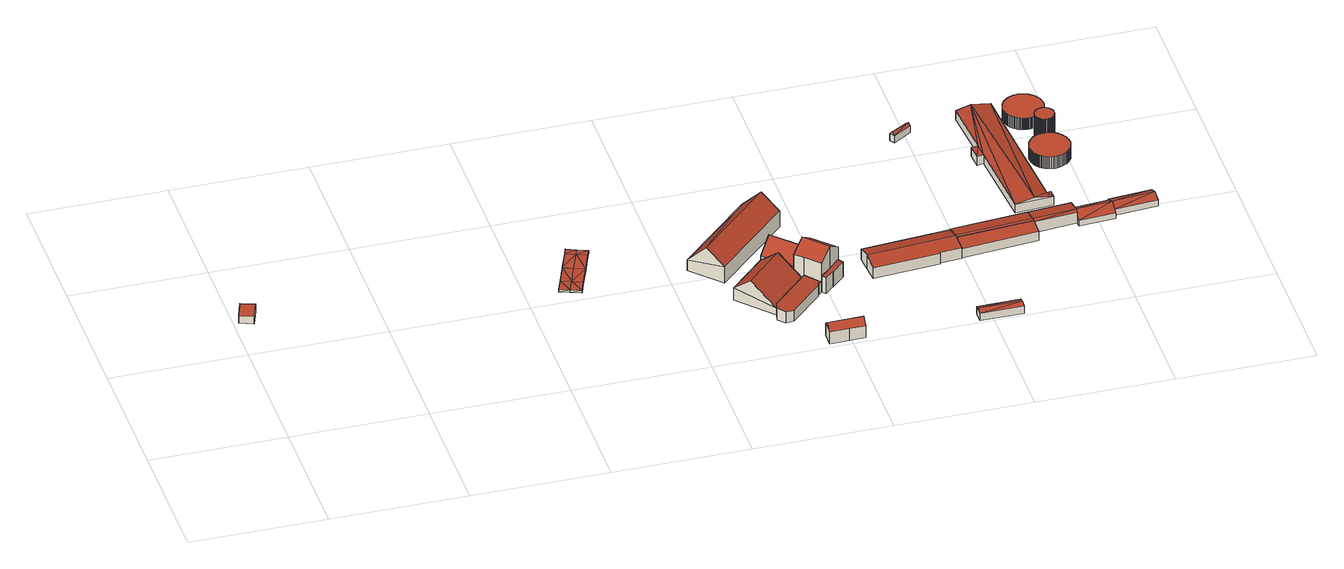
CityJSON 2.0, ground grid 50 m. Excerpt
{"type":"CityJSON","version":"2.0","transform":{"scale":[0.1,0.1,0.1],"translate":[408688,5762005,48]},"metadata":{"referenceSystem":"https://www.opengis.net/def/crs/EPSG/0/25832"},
"CityObjects":{
"building1":{"type":"Building","attributes":{"Gemeindeschluessel":"05515000","Geometrietyp2DReferenz":"3000","function":"31001_2512","roofType":"1000","measuredHeight":2.96},"address":[{"country":"Germany","locality":"Münster","thoroughfareNumber":"8a","thoroughfareName":"Heitmannsweg"}],"geometry":[{"type":"Solid","lod":"2","boundaries":[[[[0,1,2,3]],[[4,5,1,0]],[[6,7,5,4]],[[3,2,7,6]],[[4,0,3,6]],[[1,5,7,2]]]],"semantics":{"surfaces":[{"type":"WallSurface"},{"type":"RoofSurface"},{"type":"GroundSurface"}],"values":[[0,0,0,0,1,2]]}}]},
"building2":{"type":"Building","attributes":{"Geometrietyp2DReferenz":"2000","Gemeindeschluessel":"05515000","function":"53001_1800","roofType":"9999","measuredHeight":1},"geometry":[{"type":"Solid","lod":"2","boundaries":[[[[8,9,10]],[[9,11,10]],[[12,13,8]],[[13,9,8]],[[14,15,12]],[[15,13,12]],[[16,17,14]],[[17,15,14]],[[18,19,16]],[[19,17,16]],[[20,21,18]],[[21,19,18]],[[22,23,20]],[[23,21,20]],[[24,25,22]],[[25,23,22]],[[26,27,24]],[[27,25,24]],[[28,29,26]],[[29,27,26]],[[30,31,28]],[[31,29,28]],[[32,33,30]],[[33,31,30]],[[10,11,32]],[[11,33,32]],[[13,34,9]],[[9,34,11]],[[15,35,34]],[[15,34,13]],[[17,36,15]],[[15,36,35]],[[19,21,36]],[[19,36,17]],[[34,31,11]],[[11,31,33]],[[35,29,34]],[[34,29,31]],[[36,25,27]],[[36,27,35]],[[35,27,29]],[[21,23,25]],[[21,25,36]],[[12,8,37]],[[8,10,37]],[[14,37,38]],[[14,12,37]],[[16,14,39]],[[14,38,39]],[[18,39,20]],[[38,37,28]],[[18,16,39]],[[37,10,30]],[[10,32,30]],[[37,30,28]],[[39,26,24]],[[39,38,26]],[[38,28,26]],[[20,24,22]],[[20,39,24]]]],"semantics":{"surfaces":[{"type":"WallSurface"},{"type":"GroundSurface"},{"type":"RoofSurface"}],"values":[[0,0,0,0,0,0,0,0,0,0,0,0,0,0,0,0,0,0,0,0,0,0,0,0,0,0,1,1,1,1,1,1,1,1,1,1,1,1,1,1,1,1,1,2,2,2,2,2,2,2,2,2,2,2,2,2,2,2,2,2]]}}]},
"building3":{"type":"Building","attributes":{"Gemeindeschluessel":"05515000","Geometrietyp2DReferenz":"3000","function":"31001_2700","roofType":"3100","measuredHeight":10.47},"geometry":[{"type":"Solid","lod":"2","boundaries":[[[[40,41,42,43]],[[44,45,41,40]],[[46,47,45,44]],[[43,42,47,46]],[[40,48,44]],[[46,49,43]],[[43,49,48,40]],[[44,48,49,46]],[[41,45,47,42]]]],"semantics":{"surfaces":[{"type":"WallSurface"},{"type":"RoofSurface"},{"type":"GroundSurface"}],"values":[[0,0,0,0,0,0,1,1,2]]}}]},
"building4":{"type":"Building","attributes":{"Gemeindeschluessel":"05515000","Geometrietyp2DReferenz":"3000","function":"31001_1000","roofType":"3100","measuredHeight":12.13},"address":[{"country":"Germany","locality":"Münster","thoroughfareNumber":"424","thoroughfareName":"Schifffahrter Damm"}],"geometry":[{"type":"Solid","lod":"2","boundaries":[[[[50,51,52,53]],[[54,55,51,50]],[[56,57,55,54]],[[53,52,57,56]],[[50,58,54]],[[56,59,53]],[[53,59,58,50]],[[58,59,56]],[[56,54,58]],[[51,55,57,52]]]],"semantics":{"surfaces":[{"type":"WallSurface"},{"type":"RoofSurface"},{"type":"GroundSurface"}],"values":[[0,0,0,0,0,0,1,1,1,2]]}}]},
"building5":{"type":"Building","attributes":{"Gemeindeschluessel":"05515000","Geometrietyp2DReferenz":"3000","function":"51003_1201","roofType":"2100","measuredHeight":4.94},"geometry":[{"type":"Solid","lod":"2","boundaries":[[[[60,61,62,63]],[[64,65,61,60]],[[66,67,65,64]],[[68,69,67,66]],[[70,71,69,68]],[[72,73,71,70]],[[74,75,73,72]],[[76,77,75,74]],[[63,62,77,76]],[[74,72,70,68,66,64,60,63,76]],[[61,65,67,69,71,73,75,77,62]]]],"semantics":{"surfaces":[{"type":"WallSurface"},{"type":"RoofSurface"},{"type":"GroundSurface"}],"values":[[0,0,0,0,0,0,0,0,0,1,2]]}}]},
"building6":{"type":"Building","attributes":{"Gemeindeschluessel":"05515000","Geometrietyp2DReferenz":"3000","function":"31001_2700","roofType":"3100","measuredHeight":7.2},"geometry":[{"type":"Solid","lod":"2","boundaries":[[[[78,79,80,81]],[[82,83,79,78]],[[84,85,83,82]],[[86,87,85,84]],[[81,80,87,86]],[[88,89,81,86]],[[78,89,88,84,82]],[[88,86,84]],[[89,78,81]],[[79,83,85,87,80]]]],"semantics":{"surfaces":[{"type":"WallSurface"},{"type":"RoofSurface"},{"type":"GroundSurface"}],"values":[[0,0,0,0,0,1,1,0,0,2]]}}]},
"building7":{"type":"Building","attributes":{"Gemeindeschluessel":"05515000","Geometrietyp2DReferenz":"3000","function":"31001_2700"},"children":["building7-1","building7-2","building7-3"]},
"building7-1":{"type":"BuildingPart","attributes":{"roofType":"3100","measuredHeight":11.99},"parents":["building7"],"geometry":[{"type":"Solid","lod":"2","boundaries":[[[[90,91,92,93]],[[94,95,96,97]],[[98,99,95,94]],[[100,101,99,98]],[[102,103,101,100]],[[93,92,103,102]],[[94,97,104,98]],[[90,93,102,100,98,104]],[[91,105,96,95,99,101,103,92]],[[91,90,104,105]],[[96,105,104,97]]]],"semantics":{"surfaces":[{"type":"WallSurface"},{"type":"RoofSurface"},{"type":"GroundSurface"},{"type":"ClosureSurface"}],"values":[[0,0,0,0,0,0,1,1,2,3,3]]}}]},
"building7-2":{"type":"BuildingPart","attributes":{"roofType":"2100","measuredHeight":6.6},"parents":["building7"],"geometry":[{"type":"Solid","lod":"2","boundaries":[[[[106,107,108,109]],[[110,111,107,106]],[[112,113,111,110]],[[114,115,116,117]],[[109,108,115,114]],[[117,118,112,110,106,109,114]],[[107,111,113,119,116,115,108]],[[116,119,118,117]],[[119,113,112,118]]]],"semantics":{"surfaces":[{"type":"WallSurface"},{"type":"RoofSurface"},{"type":"GroundSurface"},{"type":"ClosureSurface"}],"values":[[0,0,0,0,0,1,2,3,3]]}}]},
"building7-3":{"type":"BuildingPart","attributes":{"roofType":"3100","measuredHeight":15.6},"parents":["building7"],"geometry":[{"type":"Solid","lod":"2","boundaries":[[[[120,117,116,121,122]],[[123,124,113,112,125]],[[126,97,96,124,123]],[[127,128,91,90,129]],[[122,121,128,127]],[[126,123,125,130,131]],[[120,122,127,129,131,130]],[[116,119,113,124,96,105,91,128,121]],[[117,120,130,118]],[[116,117,118,119]],[[112,118,130,125]],[[113,119,118,112]],[[97,126,131,104]],[[105,96,97,104]],[[90,104,131,129]],[[91,105,104,90]]]],"semantics":{"surfaces":[{"type":"WallSurface"},{"type":"RoofSurface"},{"type":"GroundSurface"},{"type":"ClosureSurface"}],"values":[[0,0,0,0,0,1,1,2,0,3,0,3,0,3,0,3]]}}]},
"building8":{"type":"Building","attributes":{"Gemeindeschluessel":"05515000","Geometrietyp2DReferenz":"3000","function":"31001_2700","roofType":"3100","measuredHeight":3.82},"geometry":[{"type":"Solid","lod":"2","boundaries":[[[[132,133,134,135]],[[136,137,133,132]],[[138,139,137,136]],[[135,134,139,138]],[[132,140,136]],[[138,141,135]],[[132,135,141]],[[141,140,132]],[[140,141,138]],[[138,136,140]],[[133,137,139,134]]]],"semantics":{"surfaces":[{"type":"WallSurface"},{"type":"RoofSurface"},{"type":"GroundSurface"}],"values":[[0,0,0,0,0,0,1,1,1,1,2]]}}]},
"building9":{"type":"Building","attributes":{"name":"Stadtbäumer","Gemeindeschluessel":"05515000","Geometrietyp2DReferenz":"3000","function":"31001_1100"},"children":["building9-1","building9-2"]},
"building9-1":{"type":"BuildingPart","attributes":{"roofType":"3100","measuredHeight":5.75},"parents":["building9"],"geometry":[{"type":"Solid","lod":"2","boundaries":[[[[142,143,144,145]],[[146,147,148,149,150]],[[145,144,147,146]],[[146,151,145]],[[145,151,152,153,142]],[[150,152,151,146]],[[143,154,148,147,144]],[[155,150,149]],[[143,142,156,154]],[[154,156,155,149,148]],[[153,156,142]],[[152,150,155]],[[153,152,155,156]]]],"semantics":{"surfaces":[{"type":"WallSurface"},{"type":"RoofSurface"},{"type":"GroundSurface"},{"type":"ClosureSurface"}],"values":[[0,0,0,0,1,1,2,0,3,3,0,0,3]]}}]},
"building9-2":{"type":"BuildingPart","attributes":{"roofType":"3100","measuredHeight":5.81},"parents":["building9"],"geometry":[{"type":"Solid","lod":"2","boundaries":[[[[157,158,143,142,159]],[[160,161,158,157]],[[162,163,161,160]],[[164,165,163,162]],[[166,167,165,164]],[[168,169,167,166]],[[149,148,169,168]],[[164,162,160,157,159,170,166]],[[152,155,149,168,166,170]],[[143,158,161,163,165,167,169,148,154]],[[142,156,153,170,159]],[[143,154,156,142]],[[152,170,153]],[[149,155,156,154,148]],[[155,152,153,156]]]],"semantics":{"surfaces":[{"type":"WallSurface"},{"type":"RoofSurface"},{"type":"GroundSurface"},{"type":"ClosureSurface"}],"values":[[0,0,0,0,0,0,0,1,1,2,0,3,0,3,3]]}}]},
"building10":{"type":"Building","attributes":{"Gemeindeschluessel":"05515000","Geometrietyp2DReferenz":"3000","function":"51009_1610","roofType":"2100","measuredHeight":5.34},"geometry":[{"type":"Solid","lod":"2","boundaries":[[[[171,172,173,174]],[[175,176,172,171]],[[177,178,176,175]],[[174,173,178,177]],[[175,171,174,177]],[[172,176,178,173]]]],"semantics":{"surfaces":[{"type":"WallSurface"},{"type":"RoofSurface"},{"type":"GroundSurface"}],"values":[[0,0,0,0,1,2]]}}]},
"building11":{"type":"Building","attributes":{"Gemeindeschluessel":"05515000","Geometrietyp2DReferenz":"3000","function":"31001_2700","roofType":"3100","measuredHeight":3.69},"geometry":[{"type":"Solid","lod":"2","boundaries":[[[[179,180,181,182]],[[183,184,180,179]],[[185,186,184,183]],[[182,181,186,185]],[[179,187,183]],[[185,188,182]],[[179,182,188]],[[188,187,179]],[[187,188,185]],[[185,183,187]],[[180,184,186,181]]]],"semantics":{"surfaces":[{"type":"WallSurface"},{"type":"RoofSurface"},{"type":"GroundSurface"}],"values":[[0,0,0,0,0,0,1,1,1,1,2]]}}]},
"building12":{"type":"Building","attributes":{"Gemeindeschluessel":"05515000","Geometrietyp2DReferenz":"3000","function":"31001_2700","roofType":"5000","measuredHeight":4.91},"geometry":[{"type":"Solid","lod":"2","boundaries":[[[[189,190,191,192]],[[193,194,190,189]],[[195,196,194,193]],[[197,198,196,195]],[[199,200,198,197]],[[201,202,200,199]],[[203,204,202,201]],[[205,206,204,203]],[[207,208,206,205]],[[192,191,208,207]],[[192,209,210]],[[189,192,210]],[[197,189,210]],[[210,199,197]],[[193,189,197]],[[197,195,193]],[[207,205,203]],[[209,207,203]],[[209,203,201]],[[201,210,209]],[[199,210,201]],[[207,209,192]],[[190,194,196,198,200,202,204,206,208,191]]]],"semantics":{"surfaces":[{"type":"WallSurface"},{"type":"RoofSurface"},{"type":"GroundSurface"}],"values":[[0,0,0,0,0,0,0,0,0,0,1,1,1,1,1,1,1,1,1,1,0,0,2]]}}]},
"building13":{"type":"Building","attributes":{"Gemeindeschluessel":"05515000","Geometrietyp2DReferenz":"3000","function":"31001_2700"},"children":["building13-1","building13-2","building13-3"]},
"building13-1":{"type":"BuildingPart","attributes":{"roofType":"3100","measuredHeight":4.4},"parents":["building13"],"geometry":[{"type":"Solid","lod":"2","boundaries":[[[[211,212,213,214]],[[215,216,212,211]],[[217,218,216,215]],[[219,220,221,222]],[[223,224,219,225,226]],[[219,222,225]],[[211,227,226,215]],[[225,228,215,226]],[[228,217,215]],[[229,227,211,214]],[[213,212,216,218,221,220]],[[220,219,214,213]],[[218,217,222,221]],[[228,225,222,217]],[[227,229,230,223,226]],[[229,214,219,224]],[[229,224,223,230]]]],"semantics":{"surfaces":[{"type":"WallSurface"},{"type":"RoofSurface"},{"type":"GroundSurface"},{"type":"ClosureSurface"}],"values":[[0,0,0,0,1,1,1,1,0,0,2,3,3,3,0,3,3]]}}]},
"building13-2":{"type":"BuildingPart","attributes":{"roofType":"3100","measuredHeight":3.82},"parents":["building13"],"geometry":[{"type":"Solid","lod":"2","boundaries":[[[[231,232,220,219,233]],[[234,235,232,231]],[[229,214,213,235,234]],[[231,236,234]],[[230,236,231]],[[231,233,223,230]],[[229,234,236]],[[236,230,229]],[[232,235,213,220]],[[224,233,219]],[[220,213,214,219]],[[214,229,224,219]],[[233,224,223]],[[223,224,229,230]]]],"semantics":{"surfaces":[{"type":"WallSurface"},{"type":"RoofSurface"},{"type":"GroundSurface"},{"type":"ClosureSurface"}],"values":[[0,0,0,0,1,1,1,1,2,0,3,3,0,3]]}}]},
"building13-3":{"type":"BuildingPart","attributes":{"roofType":"3100","measuredHeight":5.41},"parents":["building13"],"geometry":[{"type":"Solid","lod":"2","boundaries":[[[[237,222,221,238,146]],[[145,239,218,217,228,240]],[[146,238,239,145]],[[237,241,240]],[[145,151,146]],[[146,151,241,237]],[[241,151,145]],[[145,240,241]],[[221,218,239,238]],[[225,222,237,240,228]],[[218,221,222,217]],[[222,225,228,217]]]],"semantics":{"surfaces":[{"type":"WallSurface"},{"type":"RoofSurface"},{"type":"GroundSurface"},{"type":"ClosureSurface"}],"values":[[0,0,0,0,0,1,1,1,2,0,3,3]]}}]},
"building14":{"type":"Building","attributes":{"Gemeindeschluessel":"05515000","Geometrietyp2DReferenz":"3000","function":"51003_1201","roofType":"1000","measuredHeight":4.94},"geometry":[{"type":"Solid","lod":"2","boundaries":[[[[242,243,244,245]],[[246,247,243,242]],[[248,249,247,246]],[[250,251,249,248]],[[252,253,251,250]],[[254,255,253,252]],[[256,257,255,254]],[[258,259,257,256]],[[260,261,259,258]],[[262,263,261,260]],[[264,265,263,262]],[[266,267,265,264]],[[268,269,267,266]],[[270,271,269,268]],[[272,273,271,270]],[[274,275,273,272]],[[276,277,275,274]],[[278,279,277,276]],[[280,281,279,278]],[[282,283,281,280]],[[284,285,283,282]],[[286,287,285,284]],[[288,289,287,286]],[[290,291,289,288]],[[292,293,291,290]],[[294,295,293,292]],[[296,297,295,294]],[[298,299,297,296]],[[300,301,299,298]],[[302,303,301,300]],[[304,305,303,302]],[[306,307,305,304]],[[308,309,307,306]],[[310,311,309,308]],[[312,313,311,310]],[[314,315,313,312]],[[316,317,315,314]],[[318,319,317,316]],[[320,321,319,318]],[[322,323,321,320]],[[324,325,323,322]],[[326,327,325,324]],[[328,329,327,326]],[[330,331,329,328]],[[332,333,331,330]],[[334,335,333,332]],[[336,337,335,334]],[[338,339,337,336]],[[340,341,339,338]],[[342,343,341,340]],[[344,345,343,342]],[[346,347,345,344]],[[348,349,347,346]],[[350,351,349,348]],[[352,353,351,350]],[[354,355,353,352]],[[356,357,355,354]],[[358,359,357,356]],[[360,361,359,358]],[[362,363,361,360]],[[364,365,363,362]],[[366,367,365,364]],[[368,369,367,366]],[[370,371,369,368]],[[372,373,371,370]],[[374,375,373,372]],[[376,377,375,374]],[[378,379,377,376]],[[380,381,379,378]],[[382,383,381,380]],[[384,385,383,382]],[[386,387,385,384]],[[388,389,387,386]],[[390,391,389,388]],[[392,393,391,390]],[[394,395,393,392]],[[396,397,395,394]],[[398,399,397,396]],[[400,401,399,398]],[[402,403,401,400]],[[404,405,403,402]],[[406,407,405,404]],[[408,409,407,406]],[[410,411,409,408]],[[412,413,411,410]],[[245,244,413,412]],[[410,408,406,404,402,400,398,396,394,392,390,388,386,384,382,380,378,376,374,372,370,368,366,364,362,360,358,356,354,352,350,348,346,344,342,340,338,336,334,332,330,328,326,324,322,320,318,316,314,312,310,308,306,304,302,300,298,296,294,292,290,288,286,284,282,280,278,276,274,272,270,268,266,264,262,260,258,256,254,252,250,248,246,242,245,412]],[[243,247,249,251,253,255,257,259,261,263,265,267,269,271,273,275,277,279,281,283,285,287,289,291,293,295,297,299,301,303,305,307,309,311,313,315,317,319,321,323,325,327,329,331,333,335,337,339,341,343,345,347,349,351,353,355,357,359,361,363,365,367,369,371,373,375,377,379,381,383,385,387,389,391,393,395,397,399,401,403,405,407,409,411,413,244]]]],"semantics":{"surfaces":[{"type":"WallSurface"},{"type":"RoofSurface"},{"type":"GroundSurface"}],"values":[[0,0,0,0,0,0,0,0,0,0,0,0,0,0,0,0,0,0,0,0,0,0,0,0,0,0,0,0,0,0,0,0,0,0,0,0,0,0,0,0,0,0,0,0,0,0,0,0,0,0,0,0,0,0,0,0,0,0,0,0,0,0,0,0,0,0,0,0,0,0,0,0,0,0,0,0,0,0,0,0,0,0,0,0,0,0,1,2]]}}]},
"building15":{"type":"Building","attributes":{"Gemeindeschluessel":"05515000","Geometrietyp2DReferenz":"3000","function":"51003_1201","roofType":"1000","measuredHeight":4.7},"geometry":[{"type":"Solid","lod":"2","boundaries":[[[[414,415,416,417]],[[418,419,415,414]],[[420,421,419,418]],[[422,423,421,420]],[[424,425,423,422]],[[426,427,425,424]],[[428,429,427,426]],[[430,431,429,428]],[[432,433,431,430]],[[434,435,433,432]],[[436,437,435,434]],[[438,439,437,436]],[[440,441,439,438]],[[442,443,441,440]],[[444,445,443,442]],[[446,447,445,444]],[[448,449,447,446]],[[450,451,449,448]],[[452,453,451,450]],[[454,455,453,452]],[[456,457,455,454]],[[458,459,457,456]],[[460,461,459,458]],[[462,463,461,460]],[[464,465,463,462]],[[466,467,465,464]],[[468,469,467,466]],[[470,471,469,468]],[[472,473,471,470]],[[474,475,473,472]],[[476,477,475,474]],[[478,479,477,476]],[[480,481,479,478]],[[482,483,481,480]],[[484,485,483,482]],[[486,487,485,484]],[[488,489,487,486]],[[490,491,489,488]],[[492,493,491,490]],[[494,495,493,492]],[[496,497,495,494]],[[498,499,497,496]],[[500,501,499,498]],[[502,503,501,500]],[[504,505,503,502]],[[506,507,505,504]],[[508,509,507,506]],[[510,511,509,508]],[[512,513,511,510]],[[514,515,513,512]],[[516,517,515,514]],[[518,519,517,516]],[[520,521,519,518]],[[522,523,521,520]],[[524,525,523,522]],[[526,527,525,524]],[[528,529,527,526]],[[530,531,529,528]],[[532,533,531,530]],[[534,535,533,532]],[[536,537,535,534]],[[538,539,537,536]],[[540,541,539,538]],[[542,543,541,540]],[[544,545,543,542]],[[546,547,545,544]],[[548,549,547,546]],[[550,551,549,548]],[[552,553,551,550]],[[554,555,553,552]],[[556,557,555,554]],[[558,559,557,556]],[[560,561,559,558]],[[562,563,561,560]],[[564,565,563,562]],[[566,567,565,564]],[[568,569,567,566]],[[570,571,569,568]],[[572,573,571,570]],[[574,575,573,572]],[[576,577,575,574]],[[578,579,577,576]],[[580,581,579,578]],[[582,583,581,580]],[[584,585,583,582]],[[586,587,585,584]],[[588,589,587,586]],[[590,591,589,588]],[[592,593,591,590]],[[594,595,593,592]],[[596,597,595,594]],[[598,599,597,596]],[[600,601,599,598]],[[417,416,601,600]],[[598,596,594,592,590,588,586,584,582,580,578,576,574,572,570,568,566,564,562,560,558,556,554,552,550,548,546,544,542,540,538,536,534,532,530,528,526,524,522,520,518,516,514,512,510,508,506,504,502,500,498,496,494,492,490,488,486,484,482,480,478,476,474,472,470,468,466,464,462,460,458,456,454,452,450,448,446,444,442,440,438,436,434,432,430,428,426,424,422,420,418,414,417,600]],[[415,419,421,423,425,427,429,431,433,435,437,439,441,443,445,447,449,451,453,455,457,459,461,463,465,467,469,471,473,475,477,479,481,483,485,487,489,491,493,495,497,499,501,503,505,507,509,511,513,515,517,519,521,523,525,527,529,531,533,535,537,539,541,543,545,547,549,551,553,555,557,559,561,563,565,567,569,571,573,575,577,579,581,583,585,587,589,591,593,595,597,599,601,416]]]],"semantics":{"surfaces":[{"type":"WallSurface"},{"type":"RoofSurface"},{"type":"GroundSurface"}],"values":[[0,0,0,0,0,0,0,0,0,0,0,0,0,0,0,0,0,0,0,0,0,0,0,0,0,0,0,0,0,0,0,0,0,0,0,0,0,0,0,0,0,0,0,0,0,0,0,0,0,0,0,0,0,0,0,0,0,0,0,0,0,0,0,0,0,0,0,0,0,0,0,0,0,0,0,0,0,0,0,0,0,0,0,0,0,0,0,0,0,0,0,0,0,0,1,2]]}}]},
"building16":{"type":"Building","attributes":{"Gemeindeschluessel":"05515000","Geometrietyp2DReferenz":"3000","function":"51003_1201","roofType":"1000","measuredHeight":9},"geometry":[{"type":"Solid","lod":"2","boundaries":[[[[602,603,604,605]],[[606,607,603,602]],[[608,609,607,606]],[[610,611,609,608]],[[612,613,611,610]],[[614,615,613,612]],[[616,617,615,614]],[[618,619,617,616]],[[620,621,619,618]],[[622,623,621,620]],[[624,625,623,622]],[[626,627,625,624]],[[628,629,627,626]],[[630,631,629,628]],[[632,633,631,630]],[[634,635,633,632]],[[636,637,635,634]],[[638,639,637,636]],[[640,641,639,638]],[[642,643,641,640]],[[644,645,643,642]],[[646,647,645,644]],[[648,649,647,646]],[[650,651,649,648]],[[652,653,651,650]],[[654,655,653,652]],[[656,657,655,654]],[[658,659,657,656]],[[660,661,659,658]],[[662,663,661,660]],[[664,665,663,662]],[[666,667,665,664]],[[668,669,667,666]],[[670,671,669,668]],[[672,673,671,670]],[[674,675,673,672]],[[676,677,675,674]],[[678,679,677,676]],[[680,681,679,678]],[[682,683,681,680]],[[684,685,683,682]],[[686,687,685,684]],[[688,689,687,686]],[[690,691,689,688]],[[692,693,691,690]],[[694,695,693,692]],[[696,697,695,694]],[[698,699,697,696]],[[700,701,699,698]],[[702,703,701,700]],[[704,705,703,702]],[[706,707,705,704]],[[708,709,707,706]],[[710,711,709,708]],[[712,713,711,710]],[[714,715,713,712]],[[716,717,715,714]],[[718,719,717,716]],[[720,721,719,718]],[[722,723,721,720]],[[724,725,723,722]],[[726,727,725,724]],[[728,729,727,726]],[[730,731,729,728]],[[732,733,731,730]],[[734,735,733,732]],[[605,604,735,734]],[[732,730,728,726,724,722,720,718,716,714,712,710,708,706,704,702,700,698,696,694,692,690,688,686,684,682,680,678,676,674,672,670,668,666,664,662,660,658,656,654,652,650,648,646,644,642,640,638,636,634,632,630,628,626,624,622,620,618,616,614,612,610,608,606,602,605,734]],[[603,607,609,611,613,615,617,619,621,623,625,627,629,631,633,635,637,639,641,643,645,647,649,651,653,655,657,659,661,663,665,667,669,671,673,675,677,679,681,683,685,687,689,691,693,695,697,699,701,703,705,707,709,711,713,715,717,719,721,723,725,727,729,731,733,735,604]]]],"semantics":{"surfaces":[{"type":"WallSurface"},{"type":"RoofSurface"},{"type":"GroundSurface"}],"values":[[0,0,0,0,0,0,0,0,0,0,0,0,0,0,0,0,0,0,0,0,0,0,0,0,0,0,0,0,0,0,0,0,0,0,0,0,0,0,0,0,0,0,0,0,0,0,0,0,0,0,0,0,0,0,0,0,0,0,0,0,0,0,0,0,0,0,0,1,2]]}}]}
},
"vertices":[
[8,650,58],[8,650,28],[59,632,28],[59,632,58],[32,719,58],[32,719,28],[83,701,58],[83,701,28],
[1263,702,51],[1263,702,41],[1225,717,51],[1225,717,41],[1252,676,51],[1252,676,41],[1223,600,51],[1223,600,41],[1194,528,51],[1194,528,41],[1177,483,50],[1177,483,40],[1139,498,50],[1139,498,40],[1102,512,50],[1102,512,40],[1120,557,51],[1120,557,41],[1148,629,51],[1148,629,41],[1148,630,51],[1148,630,41],[1178,706,51],[1178,706,41],[1188,732,51],[1188,732,41],[1215,691,41],[1185,615,41],[1157,542,41],[1215,691,51],[1185,615,51],[1157,542,51],
[1790,216,40],[1790,216,13],[1925,350,13],[1925,350,40],[1672,339,63],[1672,339,13],[1806,471,63],[1806,471,13],[1719,290,118],[1854,423,118],
[1669,439,84],[1669,439,16],[1939,703,16],[1939,703,84],[1567,543,60],[1567,543,16],[1837,807,60],[1837,807,16],[1618,491,137],[1888,755,137],
[1838,166,56],[1838,166,12],[1955,281,12],[1955,281,56],[1808,163,57],[1808,163,12],[1784,188,60],[1784,188,12],[1790,216,61],[1790,216,12],[1925,350,61],[1925,350,12],[1972,302,56],[1972,302,12],[1962,293,56],[1962,293,12],[1959,296,57],[1959,296,12],
[2048,13,56],[2048,13,6],[2048,66,6],[2048,66,56],[1991,13,56],[1991,13,6],[1920,12,56],[1920,12,6],[1920,65,56],[1920,65,6],[1920,39,78],[2048,40,78],
[1977,457,82],[1977,457,15],[1891,544,15],[1891,544,82],[1806,471,81],[1806,471,15],[1897,378,15],[1897,378,82],[1846,511,135],[1846,511,15],[1886,550,81],[1886,550,15],[1891,545,81],[1891,545,15],[1937,417,135],[1937,417,15],
[2017,318,78],[2017,318,15],[2018,316,15],[2018,316,77],[1986,288,78],[1986,288,15],[1974,300,81],[1974,300,15],[2067,364,77],[2067,364,15],[2054,378,15],[2054,378,81],[2014,339,81],[2014,339,15],
[2054,378,133],[2052,379,15],[2052,379,133],[1925,350,134],[1925,350,15],[1974,300,134],[1897,378,133],[2053,380,133],[2053,380,15],[1977,457,133],[2014,339,171],[1937,417,171],
[2453,10,31],[2453,10,0],[2608,11,0],[2608,11,31],[2452,52,31],[2452,52,0],[2608,53,31],[2608,53,0],[2453,31,38],[2608,32,38],
[2482,413,60],[2482,413,12],[2763,435,12],[2763,435,60],[2757,497,60],[2757,497,12],[2478,475,12],[2478,475,56],[2478,475,60],[2762,444,69],[2482,422,69],[2482,418,65],[2482,418,12],[2479,456,60],[2482,418,60],
[2487,361,56],[2487,361,12],[2482,413,69],[2408,355,56],[2408,355,12],[2408,351,55],[2408,351,12],[2165,332,55],[2165,332,12],[2160,392,70],[2160,392,12],[2156,449,56],[2156,449,12],[2482,418,70],
[2767,387,52],[2767,387,14],[2763,435,14],[2763,435,67],[2487,361,51],[2487,361,14],[2482,413,67],[2482,413,14],
[2445,1049,59],[2445,1049,31],[2513,1092,31],[2513,1092,59],[2433,1068,59],[2433,1068,31],[2501,1111,59],[2501,1111,31],[2439,1059,68],[2507,1101,68],
[2708,865,55],[2708,865,19],[2732,557,19],[2732,557,55],[2684,862,55],[2684,862,19],[2679,920,55],[2679,920,19],[2704,922,55],[2704,922,19],[2688,1141,55],[2688,1141,19],[2813,1150,55],[2813,1150,19],[2854,597,55],[2854,597,19],[2869,598,55],[2869,598,19],[2871,567,55],[2871,567,19],[2803,562,68],[2742,1145,68],
[3055,440,38],[3055,440,15],[3054,457,15],[3054,457,38],[2922,430,38],[2922,430,15],[2921,448,38],[2921,448,15],[3051,520,38],[3051,520,15],[2916,510,15],[2916,510,38],[3052,496,51],[3052,513,41],[2919,470,59],[3053,480,59],[3054,457,47],[2921,448,47],[3054,457,41],[3053,489,53],
[3209,533,41],[3209,533,15],[3051,520,41],[3213,470,41],[3213,470,15],[3211,502,53],
[2916,510,60],[2757,497,15],[2763,435,15],[2921,448,60],[2920,457,69],
[3003,818,76],[3003,818,27],[3004,823,27],[3004,823,76],[3001,812,76],[3001,812,27],[2999,807,76],[2999,807,27],[2997,801,76],[2997,801,27],[2994,796,76],[2994,796,27],[2990,790,76],[2990,790,27],[2986,785,76],[2986,785,27],[2981,781,76],[2981,781,27],[2976,776,76],[2976,776,27],[2970,773,76],[2970,773,27],[2964,769,76],[2964,769,27],[2958,767,76],[2958,767,27],[2951,765,76],[2951,765,27],[2945,763,76],[2945,763,27],[2939,762,76],[2939,762,27],[2932,762,76],[2932,762,27],[2926,763,76],[2926,763,27],[2920,763,76],[2920,763,27],[2914,765,76],[2914,765,27],[2909,766,76],[2909,766,27],[2904,768,76],[2904,768,27],[2899,771,76],[2899,771,27],[2895,773,76],[2895,773,27],[2890,776,76],[2890,776,27],[2887,779,76],[2887,779,27],[2883,782,76],[2883,782,27],[2880,785,76],[2880,785,27],[2878,788,76],[2878,788,27],[2875,791,76],[2875,791,27],[2873,794,76],[2873,794,27],[2871,797,76],[2871,797,27],[2871,798,76],[2871,798,27],[2870,799,76],[2870,799,27],[2868,803,76],[2868,803,27],[2867,806,76],[2867,806,27],[2865,810,76],[2865,810,27],[2864,813,76],[2864,813,27],[2863,818,76],[2863,818,27],[2862,822,76],[2862,822,27],[2861,827,76],[2861,827,27],[2861,831,76],[2861,831,27],[2861,836,76],[2861,836,27],[2861,842,76],[2861,842,27],[2862,847,76],[2862,847,27],[2863,853,76],[2863,853,27],[2865,858,76],[2865,858,27],[2867,864,76],[2867,864,27],[2870,870,76],[2870,870,27],[2874,875,76],[2874,875,27],[2878,880,76],[2878,880,27],[2882,885,76],[2882,885,27],[2887,890,76],[2887,890,27],[2892,894,76],[2892,894,27],[2898,897,76],[2898,897,27],[2904,900,76],[2904,900,27],[2910,903,76],[2910,903,27],[2917,904,76],[2917,904,27],[2923,905,76],[2923,905,27],[2930,906,76],[2930,906,27],[2936,906,76],[2936,906,27],[2942,906,76],[2942,906,27],[2948,904,76],[2948,904,27],[2954,903,76],[2954,903,27],[2959,901,76],[2959,901,27],[2964,899,76],[2964,899,27],[2969,897,76],[2969,897,27],[2973,894,76],[2973,894,27],[2977,891,76],[2977,891,27],[2980,888,76],[2980,888,27],[2984,885,76],[2984,885,27],[2986,882,76],[2986,882,27],[2989,879,76],[2989,879,27],[2991,876,76],[2991,876,27],[2993,873,76],[2993,873,27],[2995,870,76],[2995,870,27],[2997,867,76],[2997,867,27],[2998,864,76],[2998,864,27],[3000,860,76],[3000,860,27],[3001,857,76],[3001,857,27],[3002,853,76],[3002,853,27],[3003,848,76],[3003,848,27],[3004,844,76],[3004,844,27],[3005,839,76],[3005,839,27],[3005,834,76],[3005,834,27],[3005,829,76],[3005,829,27],
[2978,1059,74],[2978,1059,27],[2979,1065,27],[2979,1065,74],[2976,1055,74],[2976,1055,27],[2974,1049,74],[2974,1049,27],[2971,1043,74],[2971,1043,27],[2968,1038,74],[2968,1038,27],[2964,1033,74],[2964,1033,27],[2960,1028,74],[2960,1028,27],[2955,1024,74],[2955,1024,27],[2951,1020,74],[2951,1020,27],[2946,1017,74],[2946,1017,27],[2941,1015,74],[2941,1015,27],[2936,1013,74],[2936,1013,27],[2932,1011,74],[2932,1011,27],[2927,1009,74],[2927,1009,27],[2923,1008,74],[2923,1008,27],[2918,1008,74],[2918,1008,27],[2914,1007,74],[2914,1007,27],[2910,1007,74],[2910,1007,27],[2906,1007,74],[2906,1007,27],[2903,1007,74],[2903,1007,27],[2899,1007,74],[2899,1007,27],[2896,1008,74],[2896,1008,27],[2892,1009,74],[2892,1009,27],[2889,1010,74],[2889,1010,27],[2885,1011,74],[2885,1011,27],[2881,1012,74],[2881,1012,27],[2877,1014,74],[2877,1014,27],[2873,1016,74],[2873,1016,27],[2869,1019,74],[2869,1019,27],[2865,1022,74],[2865,1022,27],[2861,1025,74],[2861,1025,27],[2857,1029,74],[2857,1029,27],[2853,1033,74],[2853,1033,27],[2849,1038,74],[2849,1038,27],[2846,1043,74],[2846,1043,27],[2843,1048,74],[2843,1048,27],[2841,1054,74],[2841,1054,27],[2839,1060,74],[2839,1060,27],[2837,1066,74],[2837,1066,27],[2837,1073,74],[2837,1073,27],[2836,1077,74],[2836,1077,27],[2836,1082,74],[2836,1082,27],[2837,1087,74],[2837,1087,27],[2838,1092,74],[2838,1092,27],[2839,1097,74],[2839,1097,27],[2840,1101,74],[2840,1101,27],[2842,1105,74],[2842,1105,27],[2843,1109,74],[2843,1109,27],[2845,1113,74],[2845,1113,27],[2847,1116,74],[2847,1116,27],[2849,1119,74],[2849,1119,27],[2851,1122,74],[2851,1122,27],[2853,1125,74],[2853,1125,27],[2855,1128,74],[2855,1128,27],[2858,1130,74],[2858,1130,27],[2861,1133,74],[2861,1133,27],[2864,1136,74],[2864,1136,27],[2868,1138,74],[2868,1138,27],[2872,1141,74],[2872,1141,27],[2876,1143,74],[2876,1143,27],[2880,1145,74],[2880,1145,27],[2885,1147,74],[2885,1147,27],[2890,1149,74],[2890,1149,27],[2894,1149,74],[2894,1149,27],[2898,1150,74],[2898,1150,27],[2904,1151,74],[2904,1151,27],[2910,1151,74],[2910,1151,27],[2916,1150,74],[2916,1150,27],[2921,1150,74],[2921,1150,27],[2926,1148,74],[2926,1148,27],[2931,1147,74],[2931,1147,27],[2936,1145,74],[2936,1145,27],[2940,1143,74],[2940,1143,27],[2945,1141,74],[2945,1141,27],[2948,1139,74],[2948,1139,27],[2952,1136,74],[2952,1136,27],[2955,1134,74],[2955,1134,27],[2958,1131,74],[2958,1131,27],[2960,1129,74],[2960,1129,27],[2963,1126,74],[2963,1126,27],[2965,1123,74],[2965,1123,27],[2967,1121,74],[2967,1121,27],[2969,1117,74],[2969,1117,27],[2971,1114,74],[2971,1114,27],[2973,1110,74],[2973,1110,27],[2975,1106,74],[2975,1106,27],[2977,1102,74],[2977,1102,27],[2978,1097,74],[2978,1097,27],[2979,1093,74],[2979,1093,27],[2980,1087,74],[2980,1087,27],[2980,1082,74],[2980,1082,27],[2980,1076,74],[2980,1076,27],[2980,1071,74],[2980,1071,27],
[2982,947,120],[2982,947,30],[2983,950,30],[2983,950,120],[2981,944,120],[2981,944,30],[2980,941,120],[2980,941,30],[2978,938,120],[2978,938,30],[2976,935,120],[2976,935,30],[2974,932,120],[2974,932,30],[2970,929,120],[2970,929,30],[2967,926,120],[2967,926,30],[2963,924,120],[2963,924,30],[2962,924,120],[2962,924,30],[2958,922,120],[2958,922,30],[2954,922,120],[2954,922,30],[2950,921,120],[2950,921,30],[2946,921,120],[2946,921,30],[2943,922,120],[2943,922,30],[2940,922,120],[2940,922,30],[2937,923,120],[2937,923,30],[2934,924,120],[2934,924,30],[2932,925,120],[2932,925,30],[2930,927,120],[2930,927,30],[2928,928,120],[2928,928,30],[2926,930,120],[2926,930,30],[2924,932,120],[2924,932,30],[2922,934,120],[2922,934,30],[2920,936,120],[2920,936,30],[2918,939,120],[2918,939,30],[2917,943,120],[2917,943,30],[2915,946,120],[2915,946,30],[2914,950,120],[2914,950,30],[2914,954,120],[2914,954,30],[2914,955,120],[2914,955,30],[2914,959,120],[2914,959,30],[2915,963,120],[2915,963,30],[2916,966,120],[2916,966,30],[2917,970,120],[2917,970,30],[2918,973,120],[2918,973,30],[2920,976,120],[2920,976,30],[2922,978,120],[2922,978,30],[2924,980,120],[2924,980,30],[2926,982,120],[2926,982,30],[2928,983,120],[2928,983,30],[2930,985,120],[2930,985,30],[2932,986,120],[2932,986,30],[2934,987,120],[2934,987,30],[2937,989,120],[2937,989,30],[2940,989,120],[2940,989,30],[2943,990,120],[2943,990,30],[2947,991,120],[2947,991,30],[2951,991,120],[2951,991,30],[2955,990,120],[2955,990,30],[2958,989,120],[2958,989,30],[2959,989,120],[2959,989,30],[2963,987,120],[2963,987,30],[2967,985,120],[2967,985,30],[2971,983,120],[2971,983,30],[2973,980,120],[2973,980,30],[2976,977,120],[2976,977,30],[2978,974,120],[2978,974,30],[2980,971,120],[2980,971,30],[2981,968,120],[2981,968,30],[2982,966,120],[2982,966,30],[2983,963,120],[2983,963,30],[2983,960,120],[2983,960,30],[2983,958,120],[2983,958,30],[2983,956,120],[2983,956,30],[2983,953,120],[2983,953,30]
]}
